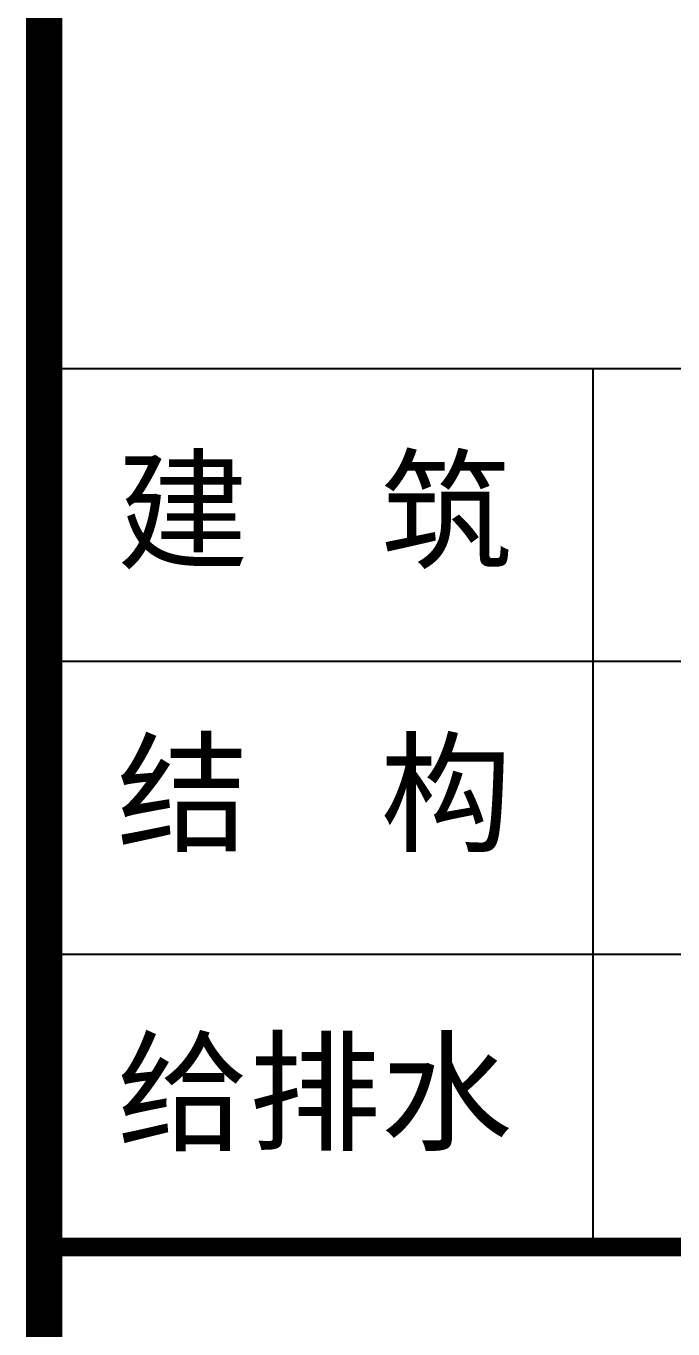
# Model space of a CAD drawing. Extents: x 19118 to 566552, y -1188739 to 92943.
# Drawn here: x 328498 to 330259, y -323217 to -319673 of the extents above; entities that cross this region are included whole.
import ezdxf

# ---------------------------------------------------------------- set-up
doc = ezdxf.new("R2010")
doc.units = 0
doc.header["$LTSCALE"] = 1000
doc.header["$MEASUREMENT"] = 0
doc.layers.add('图框', color=4, linetype='CONTINUOUS')
doc.styles.add('STYLE-黑体', font='simhei.ttf')

msp = doc.modelspace()

# ---------------------------------------------------------------- linework, layer by layer
at = {"layer": '图框', "color": 0}
for p, q in [((328547.7193109157, -320603.8484863107), (334556.955140453, -320603.8484863107)), ((328547.7193109157, -321400.6484863104), (334556.955140453, -321400.6484863104)), ((328547.7193109157, -322197.4484863107), (334556.955140453, -322197.4484863107)), ((328547.7193109157, -322994.2484863107), (334556.955140453, -322994.2484863107))]:
    msp.add_line(p, q, dxfattribs=at)
at = {"layer": '图框', "color": 4, "const_width": 98.59051702045936}
msp.add_lwpolyline([(328547.7193109157, -304083.599246582), (334556.955140453, -304083.599246582), (334556.955140453, -361483.599246582), (328547.7193109157, -361483.599246582)], close=True, dxfattribs=at)
at = {"layer": '图框', "color": 0, "const_width": 50}
msp.add_lwpolyline([(328547.7193109157, -312835.0484863101), (334556.955140453, -312835.0484863101), (334556.955140453, -322994.2484863107), (328547.7193109157, -322994.2484863107)], close=True, dxfattribs=at)
at = {"layer": '图框', "color": 0}
msp.add_lwpolyline([(330041.7193109157, -322994.2484863107), (330041.7193109157, -320603.8484863107)], dxfattribs=at)
at = {"layer": '图框', "color": 0, "const_width": 40.338}
msp.add_lwpolyline([(328547.7193109157, -322994.2484863107), (334556.955140453, -322994.2484863107)], dxfattribs=at)

# ---------------------------------------------------------------- texts
at = {"layer": '图框', "color": 0, "style": 'STYLE-黑体'}
for s, p in [('建  筑', (328745.7358339179, -321121.8381132371)), ('结  构', (328745.7358339179, -321891.2802001282)), ('给排水', (328745.7358339179, -322704.0789760336))]:
    msp.add_text(s, height=262.943999996176, dxfattribs=at).set_placement(p)

doc.saveas('drawing.dxf')
